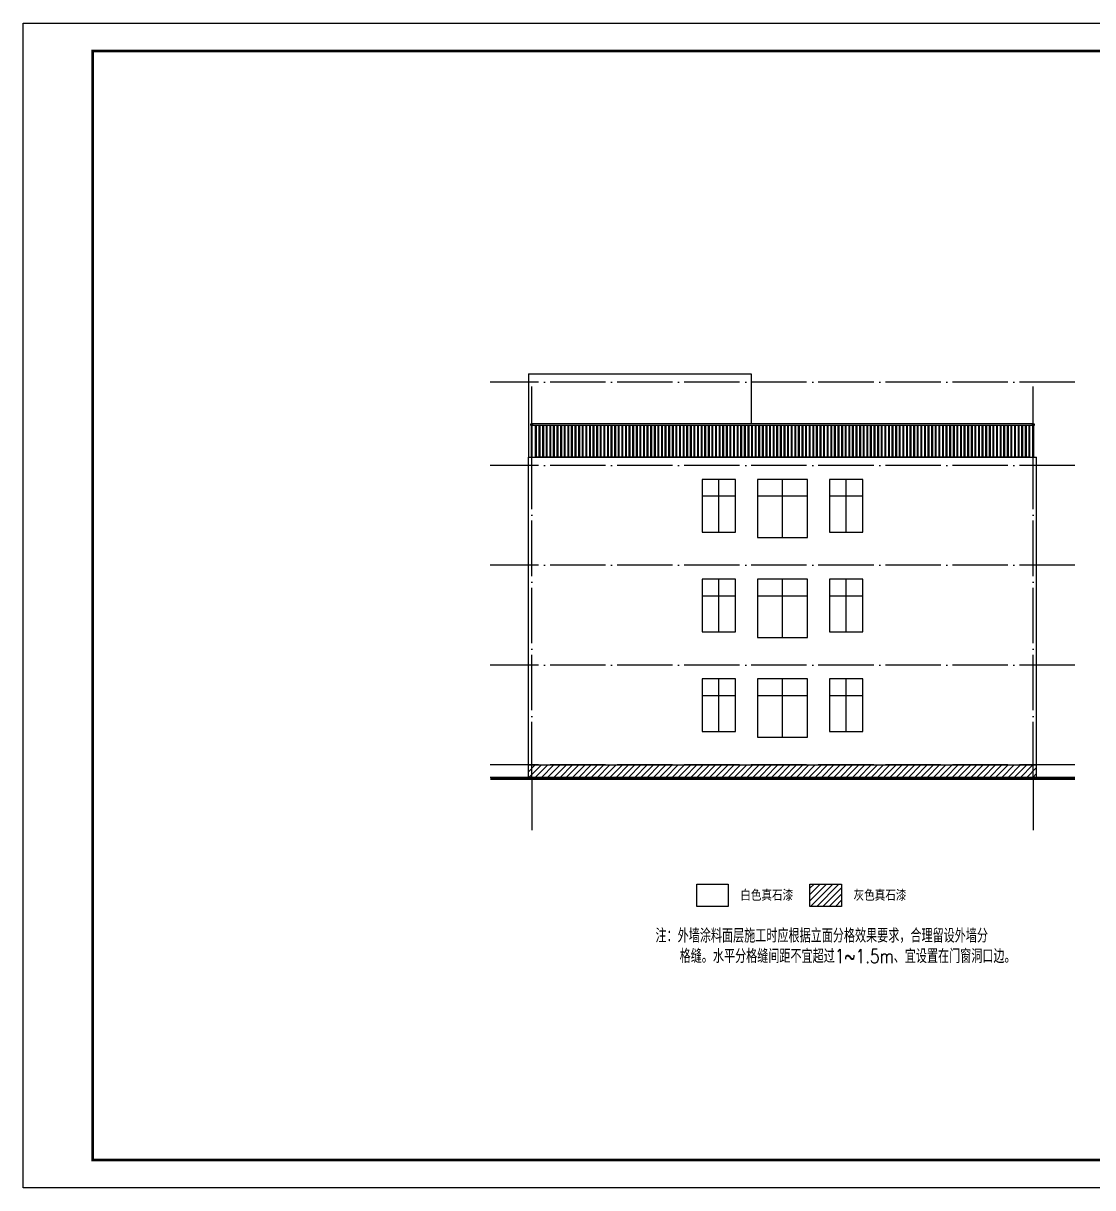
# Model space of a CAD drawing. Extents: x -695846 to 822170, y -413475 to 397179.
# Drawn here: x 399820 to 438414, y 220602 to 262602 of the extents above; entities that cross this region are included whole.
import ezdxf

# ---------------------------------------------------------------- set-up
doc = ezdxf.new("R2010")
doc.units = 0
doc.header["$LTSCALE"] = 1000
doc.header["$MEASUREMENT"] = 0
doc.linetypes.add('DOTE', pattern=[2.42, 2, -0.2, 0.02, -0.2])
for name, color, linetype in [('A-立面阳台栏杆', 157, 'Continuous'), ('AXIS', 3, 'Continuous'), ('BALCONY', 6, 'Continuous'), ('DOTE', 1, 'DOTE'), ('PUB_TEXT', 7, 'Continuous'), ('T-图框-175', 175, 'Continuous'), ('WINDOW', 4, 'Continuous')]:
    doc.layers.add(name, color=color, linetype=linetype)
doc.styles.add('-黑体', font='simhei.ttf', dxfattribs={"width": 0.8})
doc.styles.add('_HZTXT', font='txt.shx', dxfattribs={"width": 0.8, "bigfont": 'HZTXT.shx'})

msp = doc.modelspace()

# ---------------------------------------------------------------- hatches: boundary and pattern name
h = msp.add_hatch()
h.set_pattern_fill('ANSI31', color=8, scale=100)
h.set_pattern_definition([(45, (-155774.55, -3928.02), (-112.2532, 112.2532), [])])
h.paths.add_polyline_path([(436390, 235852), (418050, 235852), (418050, 235402), (436390, 235402)])
h = msp.add_hatch()
h.set_pattern_fill('ANSI31', color=8, scale=100)
h.set_pattern_definition([(45, (-111187.8, -3788.86), (-112.2532, 112.2532), [])])
h.paths.add_polyline_path([(428210, 231549), (429350, 231549), (429350, 230748), (428210, 230748)])

# ---------------------------------------------------------------- linework, layer by layer
for p, q in [((418050, 249952), (418050, 246952)), ((426090, 249952), (426090, 248152)), ((418050, 235402), (418050, 246952)), ((418050, 246952), (436390, 246952)), ((436390, 235402), (436390, 246952)), ((437770, 235402), (416670, 235402))]:
    msp.add_line(p, q)
at = {"color": 8}
msp.add_line((418050, 235852), (436390, 235852), dxfattribs=at)
msp.add_lwpolyline([(418050, 249952), (426090, 249952)])
at = {"const_width": 100}
msp.add_lwpolyline([(437770, 235352), (416670, 235352)], dxfattribs=at)
for points in [[(424124, 231549), (425263, 231549), (425263, 230748), (424124, 230748)], [(428210, 231549), (429350, 231549), (429350, 230748), (428210, 230748)]]:
    msp.add_lwpolyline(points, close=True)
at = {"layer": 'A-立面阳台栏杆'}
for points in [[(418140, 248152), (418200, 248152), (418200, 248092), (418140, 248092)], [(436240, 248152), (436300, 248152), (436300, 248092), (436240, 248092)]]:
    msp.add_lwpolyline(points, close=True, dxfattribs=at)
for points in [[(418155, 246952), (418155, 248092)], [(418185, 246952), (418185, 248092)], [(436240, 248152), (418200, 248152)], [(436240, 248092), (418200, 248092)], [(418310, 246952), (418310, 248092)], [(418340, 246952), (418340, 248092)], [(418440, 246952), (418440, 248092)], [(418470, 246952), (418470, 248092)], [(418570, 246952), (418570, 248092)], [(418600, 246952), (418600, 248092)], [(418700, 246952), (418700, 248092)], [(418730, 246952), (418730, 248092)], [(418830, 246952), (418830, 248092)], [(418860, 246952), (418860, 248092)], [(418960, 246952), (418960, 248092)], [(418990, 246952), (418990, 248092)], [(419090, 246952), (419090, 248092)], [(419120, 246952), (419120, 248092)], [(419220, 246952), (419220, 248092)], [(419250, 246952), (419250, 248092)], [(419350, 246952), (419350, 248092)], [(419380, 246952), (419380, 248092)], [(419480, 246952), (419480, 248092)], [(419510, 246952), (419510, 248092)], [(419610, 246952), (419610, 248092)], [(419640, 246952), (419640, 248092)], [(419740, 246952), (419740, 248092)], [(419770, 246952), (419770, 248092)], [(419870, 246952), (419870, 248092)], [(419900, 246952), (419900, 248092)], [(420000, 246952), (420000, 248092)], [(420030, 246952), (420030, 248092)], [(420130, 246952), (420130, 248092)], [(420160, 246952), (420160, 248092)], [(420260, 246952), (420260, 248092)], [(420290, 246952), (420290, 248092)], [(420390, 246952), (420390, 248092)], [(420420, 246952), (420420, 248092)], [(420520, 246952), (420520, 248092)], [(420550, 246952), (420550, 248092)], [(420650, 246952), (420650, 248092)], [(420680, 246952), (420680, 248092)], [(420780, 246952), (420780, 248092)], [(420810, 246952), (420810, 248092)], [(420910, 246952), (420910, 248092)], [(420940, 246952), (420940, 248092)], [(421040, 246952), (421040, 248092)], [(421070, 246952), (421070, 248092)], [(421170, 246952), (421170, 248092)], [(421200, 246952), (421200, 248092)], [(421300, 246952), (421300, 248092)], [(421330, 246952), (421330, 248092)], [(421430, 246952), (421430, 248092)], [(421460, 246952), (421460, 248092)], [(421560, 246952), (421560, 248092)], [(421590, 246952), (421590, 248092)], [(421690, 246952), (421690, 248092)], [(421720, 246952), (421720, 248092)], [(421820, 246952), (421820, 248092)], [(421850, 246952), (421850, 248092)], [(421950, 246952), (421950, 248092)], [(421980, 246952), (421980, 248092)], [(422080, 246952), (422080, 248092)], [(422110, 246952), (422110, 248092)], [(422210, 246952), (422210, 248092)], [(422240, 246952), (422240, 248092)], [(422340, 246952), (422340, 248092)], [(422370, 246952), (422370, 248092)], [(422470, 246952), (422470, 248092)], [(422500, 246952), (422500, 248092)], [(422600, 246952), (422600, 248092)], [(422630, 246952), (422630, 248092)], [(422730, 246952), (422730, 248092)], [(422760, 246952), (422760, 248092)], [(422860, 246952), (422860, 248092)], [(422890, 246952), (422890, 248092)], [(422990, 246952), (422990, 248092)], [(423020, 246952), (423020, 248092)], [(423120, 246952), (423120, 248092)], [(423150, 246952), (423150, 248092)], [(423250, 246952), (423250, 248092)], [(423280, 246952), (423280, 248092)], [(423380, 246952), (423380, 248092)], [(423410, 246952), (423410, 248092)], [(423510, 246952), (423510, 248092)], [(423540, 246952), (423540, 248092)], [(423640, 246952), (423640, 248092)], [(423670, 246952), (423670, 248092)], [(423770, 246952), (423770, 248092)], [(423800, 246952), (423800, 248092)], [(423900, 246952), (423900, 248092)], [(423930, 246952), (423930, 248092)], [(424030, 246952), (424030, 248092)], [(424060, 246952), (424060, 248092)], [(424160, 246952), (424160, 248092)], [(424190, 246952), (424190, 248092)], [(424290, 246952), (424290, 248092)], [(424320, 246952), (424320, 248092)], [(424420, 246952), (424420, 248092)], [(424450, 246952), (424450, 248092)], [(424550, 246952), (424550, 248092)], [(424580, 246952), (424580, 248092)], [(424680, 246952), (424680, 248092)], [(424710, 246952), (424710, 248092)], [(424810, 246952), (424810, 248092)], [(424840, 246952), (424840, 248092)], [(424940, 246952), (424940, 248092)], [(424970, 246952), (424970, 248092)], [(425070, 246952), (425070, 248092)], [(425100, 246952), (425100, 248092)], [(425200, 246952), (425200, 248092)], [(425230, 246952), (425230, 248092)], [(425330, 246952), (425330, 248092)], [(425360, 246952), (425360, 248092)], [(425460, 246952), (425460, 248092)], [(425490, 246952), (425490, 248092)], [(425590, 246952), (425590, 248092)], [(425620, 246952), (425620, 248092)], [(425720, 246952), (425720, 248092)], [(425750, 246952), (425750, 248092)], [(425850, 246952), (425850, 248092)], [(425880, 246952), (425880, 248092)], [(425980, 246952), (425980, 248092)], [(426010, 246952), (426010, 248092)], [(426110, 246952), (426110, 248092)], [(426140, 246952), (426140, 248092)], [(426240, 246952), (426240, 248092)], [(426270, 246952), (426270, 248092)], [(426370, 246952), (426370, 248092)], [(426400, 246952), (426400, 248092)], [(426500, 246952), (426500, 248092)], [(426530, 246952), (426530, 248092)], [(426630, 246952), (426630, 248092)], [(426660, 246952), (426660, 248092)], [(426760, 246952), (426760, 248092)], [(426790, 246952), (426790, 248092)], [(426890, 246952), (426890, 248092)], [(426920, 246952), (426920, 248092)], [(427020, 246952), (427020, 248092)], [(427050, 246952), (427050, 248092)], [(427150, 246952), (427150, 248092)], [(427180, 246952), (427180, 248092)], [(427280, 246952), (427280, 248092)], [(427310, 246952), (427310, 248092)], [(427410, 246952), (427410, 248092)], [(427440, 246952), (427440, 248092)], [(427540, 246952), (427540, 248092)], [(427570, 246952), (427570, 248092)], [(427670, 246952), (427670, 248092)], [(427700, 246952), (427700, 248092)], [(427800, 246952), (427800, 248092)], [(427830, 246952), (427830, 248092)], [(427930, 246952), (427930, 248092)], [(427960, 246952), (427960, 248092)], [(428060, 246952), (428060, 248092)], [(428090, 246952), (428090, 248092)], [(428190, 246952), (428190, 248092)], [(428220, 246952), (428220, 248092)], [(428320, 246952), (428320, 248092)], [(428350, 246952), (428350, 248092)], [(428450, 246952), (428450, 248092)], [(428480, 246952), (428480, 248092)], [(428580, 246952), (428580, 248092)], [(428610, 246952), (428610, 248092)], [(428710, 246952), (428710, 248092)], [(428740, 246952), (428740, 248092)], [(428840, 246952), (428840, 248092)], [(428870, 246952), (428870, 248092)], [(428970, 246952), (428970, 248092)], [(429000, 246952), (429000, 248092)], [(429100, 246952), (429100, 248092)], [(429130, 246952), (429130, 248092)], [(429230, 246952), (429230, 248092)], [(429260, 246952), (429260, 248092)], [(429360, 246952), (429360, 248092)], [(429390, 246952), (429390, 248092)], [(429490, 246952), (429490, 248092)], [(429520, 246952), (429520, 248092)], [(429620, 246952), (429620, 248092)], [(429650, 246952), (429650, 248092)], [(429750, 246952), (429750, 248092)], [(429780, 246952), (429780, 248092)], [(429880, 246952), (429880, 248092)], [(429910, 246952), (429910, 248092)], [(430010, 246952), (430010, 248092)], [(430040, 246952), (430040, 248092)], [(430140, 246952), (430140, 248092)], [(430170, 246952), (430170, 248092)], [(430270, 246952), (430270, 248092)], [(430300, 246952), (430300, 248092)], [(430400, 246952), (430400, 248092)], [(430430, 246952), (430430, 248092)], [(430530, 246952), (430530, 248092)], [(430560, 246952), (430560, 248092)], [(430660, 246952), (430660, 248092)], [(430690, 246952), (430690, 248092)], [(430790, 246952), (430790, 248092)], [(430820, 246952), (430820, 248092)], [(430920, 246952), (430920, 248092)], [(430950, 246952), (430950, 248092)], [(431050, 246952), (431050, 248092)], [(431080, 246952), (431080, 248092)], [(431180, 246952), (431180, 248092)], [(431210, 246952), (431210, 248092)], [(431310, 246952), (431310, 248092)], [(431340, 246952), (431340, 248092)], [(431440, 246952), (431440, 248092)], [(431470, 246952), (431470, 248092)], [(431570, 246952), (431570, 248092)], [(431600, 246952), (431600, 248092)], [(431700, 246952), (431700, 248092)], [(431730, 246952), (431730, 248092)], [(431830, 246952), (431830, 248092)], [(431860, 246952), (431860, 248092)], [(431960, 246952), (431960, 248092)], [(431990, 246952), (431990, 248092)], [(432090, 246952), (432090, 248092)], [(432120, 246952), (432120, 248092)], [(432220, 246952), (432220, 248092)], [(432250, 246952), (432250, 248092)], [(432350, 246952), (432350, 248092)], [(432380, 246952), (432380, 248092)], [(432480, 246952), (432480, 248092)], [(432510, 246952), (432510, 248092)], [(432610, 246952), (432610, 248092)], [(432640, 246952), (432640, 248092)], [(432740, 246952), (432740, 248092)], [(432770, 246952), (432770, 248092)], [(432870, 246952), (432870, 248092)], [(432900, 246952), (432900, 248092)], [(433000, 246952), (433000, 248092)], [(433030, 246952), (433030, 248092)], [(433130, 246952), (433130, 248092)], [(433160, 246952), (433160, 248092)], [(433260, 246952), (433260, 248092)], [(433290, 246952), (433290, 248092)], [(433390, 246952), (433390, 248092)], [(433420, 246952), (433420, 248092)], [(433520, 246952), (433520, 248092)], [(433550, 246952), (433550, 248092)], [(433650, 246952), (433650, 248092)], [(433680, 246952), (433680, 248092)], [(433780, 246952), (433780, 248092)], [(433810, 246952), (433810, 248092)], [(433910, 246952), (433910, 248092)], [(433940, 246952), (433940, 248092)], [(434040, 246952), (434040, 248092)], [(434070, 246952), (434070, 248092)], [(434170, 246952), (434170, 248092)], [(434200, 246952), (434200, 248092)], [(434300, 246952), (434300, 248092)], [(434330, 246952), (434330, 248092)], [(434430, 246952), (434430, 248092)], [(434460, 246952), (434460, 248092)], [(434560, 246952), (434560, 248092)], [(434590, 246952), (434590, 248092)], [(434690, 246952), (434690, 248092)], [(434720, 246952), (434720, 248092)], [(434820, 246952), (434820, 248092)], [(434850, 246952), (434850, 248092)], [(434950, 246952), (434950, 248092)], [(434980, 246952), (434980, 248092)], [(435080, 246952), (435080, 248092)], [(435110, 246952), (435110, 248092)], [(435210, 246952), (435210, 248092)], [(435240, 246952), (435240, 248092)], [(435340, 246952), (435340, 248092)], [(435370, 246952), (435370, 248092)], [(435470, 246952), (435470, 248092)], [(435500, 246952), (435500, 248092)], [(435600, 246952), (435600, 248092)], [(435630, 246952), (435630, 248092)], [(435730, 246952), (435730, 248092)], [(435760, 246952), (435760, 248092)], [(435860, 246952), (435860, 248092)], [(435890, 246952), (435890, 248092)], [(435990, 246952), (435990, 248092)], [(436020, 246952), (436020, 248092)], [(436120, 246952), (436120, 248092)], [(436150, 246952), (436150, 248092)], [(436255, 246952), (436255, 248092)], [(436285, 246952), (436285, 248092)]]:
    msp.add_lwpolyline(points, dxfattribs=at)
at = {"layer": 'A-立面阳台栏杆', "color": 8}
msp.add_lwpolyline([(436150, 246952), (418290, 246952)], dxfattribs=at)
at = {"layer": 'AXIS'}
for p, q in [((418170, 235402), (418170, 233502)), ((436270, 235402), (436270, 233502))]:
    msp.add_line(p, q, dxfattribs=at)
at = {"layer": 'DOTE'}
for p, q in [((437770, 249652), (416670, 249652)), ((418170, 235402), (418170, 249652)), ((436270, 235402), (436270, 249652)), ((437770, 246652), (416670, 246652)), ((437770, 243052), (416670, 243052)), ((437770, 239452), (416670, 239452)), ((437770, 235852), (416670, 235852))]:
    msp.add_line(p, q, dxfattribs=at)
at = {"layer": 'T-图框-175'}
msp.add_lwpolyline([(399820, 220602), (399820, 262602), (459220, 262602), (459220, 220602)], close=True, dxfattribs=at)
at = {"layer": 'T-图框-175', "const_width": 100}
msp.add_lwpolyline([(402320, 221602), (458220, 221602), (458220, 261602), (402320, 261602)], close=True, dxfattribs=at)
at = {"layer": 'WINDOW'}
for points in [[(424320, 244252), (425520, 244252), (425520, 246152), (424320, 246152)], [(426320, 244052), (428120, 244052), (428120, 246152), (426320, 246152)], [(428920, 244252), (430120, 244252), (430120, 246152), (428920, 246152)], [(424320, 240652), (425520, 240652), (425520, 242552), (424320, 242552)], [(426320, 240452), (428120, 240452), (428120, 242552), (426320, 242552)], [(428920, 240652), (430120, 240652), (430120, 242552), (428920, 242552)], [(424320, 237052), (425520, 237052), (425520, 238952), (424320, 238952)], [(426320, 236852), (428120, 236852), (428120, 238952), (426320, 238952)], [(428920, 237052), (430120, 237052), (430120, 238952), (428920, 238952)]]:
    msp.add_lwpolyline(points, close=True, dxfattribs=at)
for points in [[(424920, 244252), (424920, 246152)], [(427220, 244052), (427220, 246152)], [(429520, 244252), (429520, 246152)], [(424320, 245552), (425520, 245552)], [(426320, 245552), (428120, 245552)], [(428920, 245552), (430120, 245552)], [(424920, 240652), (424920, 242552)], [(427220, 240452), (427220, 242552)], [(429520, 240652), (429520, 242552)], [(424320, 241952), (425520, 241952)], [(426320, 241952), (428120, 241952)], [(428920, 241952), (430120, 241952)], [(424920, 237052), (424920, 238952)], [(427220, 236852), (427220, 238952)], [(429520, 237052), (429520, 238952)], [(424320, 238352), (425520, 238352)], [(426320, 238352), (428120, 238352)], [(428920, 238352), (430120, 238352)]]:
    msp.add_lwpolyline(points, dxfattribs=at)

# ---------------------------------------------------------------- texts
at = {"layer": 'BALCONY', "color": 3, "style": '_HZTXT', "width": 0.8}
for s, p in [('注：外墙涂料面层施工时应根据立面分格效果要求，合理留设外墙分', (422635, 229443)), ('格缝。水平分格缝间距不宜超过1~1.5m、宜设置在门窗洞口边。', (423507, 228703))]:
    msp.add_text(s, height=500, dxfattribs=at).set_placement(p)
at = {"layer": 'PUB_TEXT', "style": '-黑体', "width": 0.8}
for s, p in [('白色真石漆', (425696, 230989, -343)), ('灰色真石漆', (429782, 230989, -343))]:
    msp.add_text(s, height=350, dxfattribs=at).set_placement(p)

doc.saveas('drawing.dxf')
